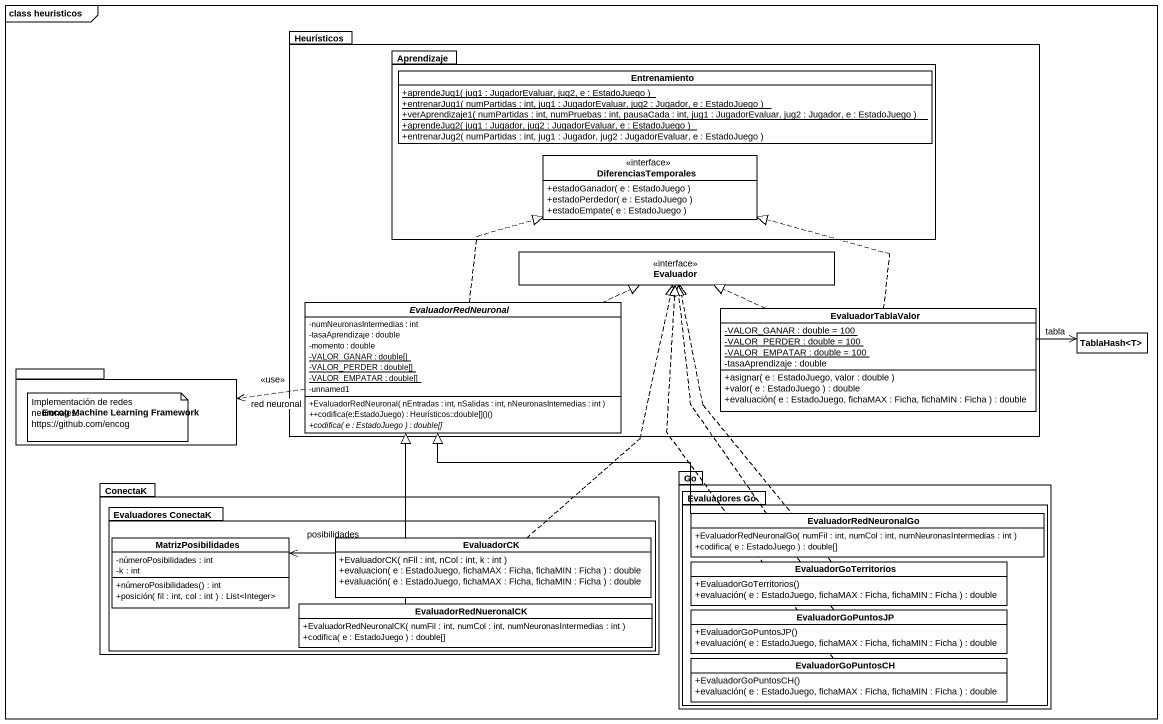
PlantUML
@startuml
mainframe class heuristicos
hide circle
hide empty members
skinparam classAttributeIconSize 0
package Heurísticos {
  package Aprendizaje {
    class Entrenamiento {
      {static} +aprendeJug1( jug1 : JugadorEvaluar, jug2, e : EstadoJuego )
      {static} +entrenarJug1( numPartidas : int, jug1 : JugadorEvaluar, jug2 : Jugador, e : EstadoJuego )
      {static} +verAprendizaje1( numPartidas : int, numPruebas : int, pausaCada : int, jug1 : JugadorEvaluar, jug2 : Jugador, e : EstadoJuego )
      {static} +aprendeJug2( jug1 : Jugador, jug2 : JugadorEvaluar, e : EstadoJuego )
      +entrenarJug2( numPartidas : int, jug1 : Jugador, jug2 : JugadorEvaluar, e : EstadoJuego )
    }
    interface DiferenciasTemporales {
      +estadoGanador( e : EstadoJuego )
      +estadoPerdedor( e : EstadoJuego )
      +estadoEmpate( e : EstadoJuego )
    }
  }
  interface Evaluador
  abstract class EvaluadorRedNeuronal {
    -numNeuronasIntermedias : int
    -tasaAprendizaje : double
    -momento : double
    {static} -VALOR_GANAR : double[]
    {static} -VALOR_PERDER : double[]
    {static} -VALOR_EMPATAR : double[]
    -unnamed1
    +EvaluadorRedNeuronal( nEntradas : int, nSalidas : int, nNeuronasIntemedias : int )
    ++codifica(e:EstadoJuego) : Heurísticos::double[]()()
    {abstract} +codifica( e : EstadoJuego ) : double[]
  }
  class EvaluadorTablaValor {
    {static} -VALOR_GANAR : double = 100
    {static} -VALOR_PERDER : double = 100
    {static} -VALOR_EMPATAR : double = 100
    -tasaAprendizaje : double
    +asignar( e : EstadoJuego, valor : double )
    +valor( e : EstadoJuego ) : double
    +evaluación( e : EstadoJuego, fichaMAX : Ficha, fichaMIN : Ficha ) : double
  }
}
class "TablaHash<T>" as TablaHash_T
package "Encog Machine Learning Framework" as Encog_Machine_Learning {
}
package ConectaK {
  package "Evaluadores ConectaK" as Evaluadores_ConectaK {
    class MatrizPosibilidades {
      -númeroPosibilidades : int
      -k : int
      +númeroPosibilidades() : int
      +posición( fil : int, col : int ) : List<Integer>
    }
    class EvaluadorCK {
      +EvaluadorCK( nFil : int, nCol : int, k : int )
      +evaluacion( e : EstadoJuego, fichaMAX : Ficha, fichaMIN : Ficha ) : double
      +evaluación( e : EstadoJuego, fichaMAX : Ficha, fichaMIN : Ficha ) : double
    }
    class EvaluadorRedNueronalCK {
      +EvaluadorRedNeuronalCK( numFil : int, numCol : int, numNeuronasIntermedias : int )
      +codifica( e : EstadoJuego ) : double[]
    }
  }
}
package Go {
  package "Evaluadores Go" as Evaluadores_Go {
    class EvaluadorRedNeuronalGo {
      +EvaluadorRedNeuronalGo( numFil : int, numCol : int, numNeuronasIntermedias : int )
      +codifica( e : EstadoJuego ) : double[]
    }
    class EvaluadorGoTerritorios {
      +EvaluadorGoTerritorios()
      +evaluación( e : EstadoJuego, fichaMAX : Ficha, fichaMIN : Ficha ) : double
    }
    class EvaluadorGoPuntosJP {
      +EvaluadorGoPuntosJP()
      +evaluación( e : EstadoJuego, fichaMAX : Ficha, fichaMIN : Ficha ) : double
    }
    class EvaluadorGoPuntosCH {
      +EvaluadorGoPuntosCH()
      +evaluación( e : EstadoJuego, fichaMAX : Ficha, fichaMIN : Ficha ) : double
    }
  }
}
EvaluadorRedNeuronal .up.|> DiferenciasTemporales
EvaluadorRedNeuronal .right.|> Evaluador
EvaluadorRedNeuronal .left.> Encog_Machine_Learning : <<use>>\nred neuronal
EvaluadorTablaValor .up.|> DiferenciasTemporales
EvaluadorTablaValor .left.|> Evaluador
EvaluadorTablaValor -right-> TablaHash_T : tabla
EvaluadorCK .up.|> Evaluador
EvaluadorCK -left-> MatrizPosibilidades : posibilidades
EvaluadorRedNeuronalGo -left-|> EvaluadorRedNeuronal
EvaluadorGoTerritorios .up.|> Evaluador
EvaluadorRedNueronalCK -up-|> EvaluadorRedNeuronal
EvaluadorGoPuntosJP .up.|> Evaluador
EvaluadorGoPuntosCH .up.|> Evaluador
note as N1
  Implementación de redes neuronales.
  https://github.com/encog
end note
@enduml
